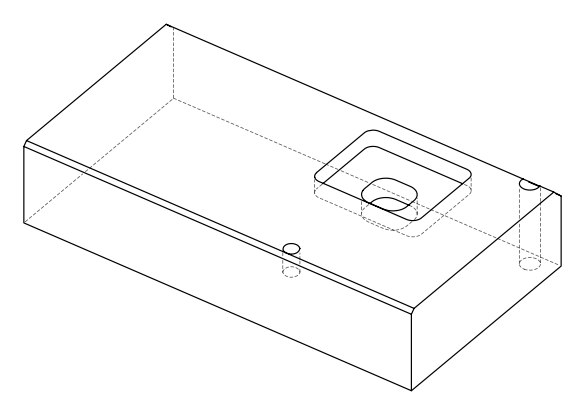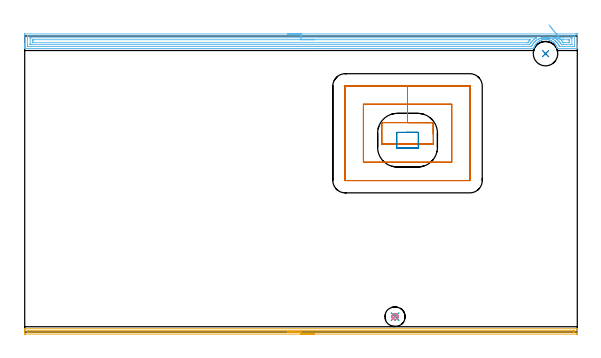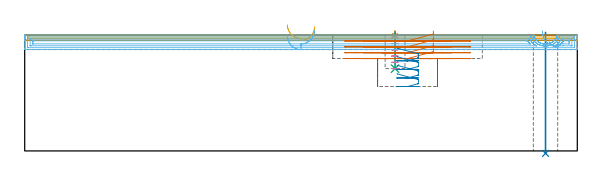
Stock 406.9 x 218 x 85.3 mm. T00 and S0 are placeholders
(PLAN: 8 operations, 6 tool changes, 27.9 min)
(1 SPOT_DRILL | STEP1POCKET | NXT0321_9005460120000 | 0.03 min | 2 mm3)
(2 INDEXABLE_INSERT_DRILL_THROUGH_HOLE_FROM_SOLID | STEP1HOLE | NXT0302_007 | 0.36 min | 21699 mm3)
(3 DRILL_BLIND_HOLE_INTO_CENTER | STEP1POCKET | NXT0301_128 | 0.11 min | 2634 mm3)
(4 MILL_ROUGH_BLIND_HOLE_CONTOUR | STEP1POCKET | NXT0201_013 | Spiral | 0.59 min | 1466 mm3)
(5 AREA_MILL | FG_CHAMFER_SURFACE | UGT0205_001 | 6.67 min | 3093 mm3)
(6 AREA_MILL_1 | FG_CHAMFER_SURFACE_1 | UGT0205_001 | 13.27 min | 23052 mm3)
(7 MILL_RECTANGULAR_POCKET | POCKET_RECTANGULAR_STRAIGHT | UGT0201_100 | Follow Part, ap 4.5, ae 75% | 5.86 min | 165709 mm3)
(8 MILL_RECTANGULAR_POCKET_1 | POCKET_RECTANGULAR_STRAIGHT_1 | UGT0201_006 | Follow Part, ap 7, ae 75% | 1.03 min | 32087 mm3)
(TOOL NXT0321_9005460120000 | NC Spot Drill, 142deg, 12mm, Carbide, Uncoated | D12 PA142 FL30 Z2)
(TOOL NXT0302_007 | Index. Insert Drill 18mm [880-D1800L25-05] | D18 PA176 FL90 Z2)
(TOOL NXT0301_128 | Carbide Drill 12mm [861.1-1200-036A1-GP GC34] | D12 PA150 FL37.4 Z2)
(TOOL NXT0201_013 | ENDMILL 10mm | D10 FL30 Z4)
(TOOL UGT0205_001 | Chamfer Mill 20 x 3 x 45 deg. | D20 FL50 Z2)
(TOOL UGT0201_100 | End Mill 18 mm | D18 FL22 Z2)
(TOOL UGT0201_006 | End Mill 28 mm | D28 FL25 Z2)
(OP 1 SPOT_DRILL)
G17 G21 G94 G90
T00 M6
G54
G17 G0 G90 X272.7 Y11.3 S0 M3
G43 Z95.3 H0
G94 G81 G98 Z84.672 F250. R88.3
G80
M5
M2
(OP 2 INDEXABLE_INSERT_DRILL_THROUGH_HOLE_FROM_SOLID)
G17 G21 G94 G90
T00 M6
G54
G17 G0 G90 X383.5 Y205. S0 M3
G43 Z95.3 H1
G94 G81 G98 Z-1.814 F250. R87.3
G80
M5
M2
(OP 3 DRILL_BLIND_HOLE_INTO_CENTER)
G17 G21 G94 G90
T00 M6
G54
G17 G0 G90 X272.7 Y11.3 S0 M3
G43 Z95.3 H1
G94 G81 G98 Z60.6 F250. R87.3
G80
M5
M2
(OP 4 MILL_ROUGH_BLIND_HOLE_CONTOUR)
G17 G21 G94 G90
T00 M6
G54
G17 G0 G90 X272.7 Y11.3 S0 M3
G43 Z95.3 H0
Z83.683
G94 G3 X272.958 Y13.342 R1.037 F250.
X270.472 Y11.872 R2.042
X272.128 Y9.072 R2.3
X270.472 Y11.872 R-2.3
X271.3 Y10.472 R1.15
X272.7 Y11.3 R1.15
G0 Z79.067
G3 X272.958 Y13.342 R1.037
X270.472 Y11.872 R2.042
X272.128 Y9.072 R2.3
X270.472 Y11.872 R-2.3
X271.3 Y10.472 R1.15
X272.7 Y11.3 R1.15
G0 Z74.45
G3 X272.958 Y13.342 R1.037
X270.472 Y11.872 R2.042
X272.128 Y9.072 R2.3
X270.472 Y11.872 R-2.3
X271.3 Y10.472 R1.15
X272.7 Y11.3 R1.15
G0 Z69.833
G3 X272.958 Y13.342 R1.037
X270.472 Y11.872 R2.042
X272.128 Y9.072 R2.3
X270.472 Y11.872 R-2.3
X271.3 Y10.472 R1.15
X272.7 Y11.3 R1.15
G0 Z65.217
G3 X272.958 Y13.342 R1.037
X270.472 Y11.872 R2.042
X272.128 Y9.072 R2.3
X270.472 Y11.872 R-2.3
X271.3 Y10.472 R1.15
X272.7 Y11.3 R1.15
G0 Z60.6
G3 X272.958 Y13.342 R1.037
X270.472 Y11.872 R2.042
X272.128 Y9.072 R2.3
X270.472 Y11.872 R-2.3
X271.3 Y10.472 R1.15
X272.7 Y11.3 R1.15
G0 Z95.3
M5
M2
(OP 5 AREA_MILL)
G17 G21 G94 G90
T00 M6
G54
G17 G0 G90 X213.45 Y-1.5 S1061 M3
G43 Z95.3 H0
Z91.4
G94 G1 X213.412 Z90.528 F250.
X213.298 Z89.664
X213.109 Z88.812
X212.847 Z87.98
X212.513 Z87.174
X212.11 Z86.4
X211.642 Z85.664
X211.11 Z84.972
X210.521 Z84.329
X209.878 Z83.74
X209.186 Z83.208
X208.45 Z82.74
X207.676 Z82.337
X206.87 Z82.003
X206.038 Z81.741
X205.186 Z81.552
X204.322 Z81.438
X203.45 Z81.4
X0.62
X0.017 Y-1.492 Z81.403
X0.007 Y-1.491 Z81.405
X0. Y-0.889 Z82.005
Y0.549 Z83.446
Y0.896 Z83.792
Y1.591 Z84.49
Y1.925 Z84.825
X0.007 Y2.339 Z85.231
X0.01 Y2.397 Z85.288
X0.174 Y2.4 Z85.3
X406.726
X406.89 Y2.397 Z85.288
X406.893 Y2.339 Z85.231
X406.9 Y1.925 Z84.825
Y1.59 Z84.49
Y0.896 Z83.792
Y-0.343 Z82.553
X406.897 Y-0.889 Z82.005
X406.893 Y-1.491 Z81.405
X406.883 Y-1.492 Z81.403
X406.28 Y-1.5 Z81.4
X203.45
Y-0.086 Z82.814
X2.407
X2.318 Y-0.085 Z82.815
X2.139 Y-0.082 Z82.818
X2.024 Y-0.079 Z82.821
X2.009 Y-0.068 Z82.832
X2.007 Y-0.054 Z82.846
X2.003 Y0.004 Z82.904
X2. Y0.41 Z83.31
X2.001 Y0.896 Z83.796
X2.003 Y0.947 Z83.847
X2.006 Y0.972 Z83.872
X2.008 Y0.978 Z83.878
X2.05 Y0.98 Z83.88
X2.229 Y0.985 Z83.885
X2.318 Y0.986 Z83.886
X2.407
X404.493
X404.873 Y0.979 Z83.879
X404.89 Y0.953 Z83.853
X404.892 Y0.896 Z83.796
X404.899 Y0.491 Z83.391
Y0.004 Z82.904
X404.897 Y-0.047 Z82.853
X404.894 Y-0.072 Z82.828
X404.892 Y-0.078 Z82.822
X404.85 Y-0.08 Z82.82
X404.671 Y-0.085 Z82.815
X404.582 Y-0.086 Z82.814
X404.493
X203.45
X202.578 Z82.852
X201.714 Z82.966
X200.862 Z83.155
X200.03 Z83.417
X199.224 Z83.751
X198.45 Z84.154
X197.714 Z84.623
X197.022 Z85.154
X196.379 Z85.743
X195.79 Z86.386
X195.258 Z87.078
X194.79 Z87.814
X194.387 Z88.588
X194.053 Z89.394
X193.791 Z90.226
X193.602 Z91.078
X193.488 Z91.943
X193.45 Z92.814
G0 Z95.3
M5
M2
(OP 6 AREA_MILL_1)
G17 G21 G94 G90
T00 M6
G54
G17 G0 G90 X193.45 Y219.5 S1061 M3
G43 Z95.3 H0
Z84.6
G94 G1 X193.488 Z83.728 F250.
X193.602 Z82.864
X193.791 Z82.012
X194.053 Z81.18
X194.387 Z80.374
X194.79 Z79.6
X195.258 Z78.864
X195.79 Z78.172
X196.379 Z77.529
X197.022 Z76.94
X197.714 Z76.408
X198.45 Z75.94
X199.224 Z75.537
X200.03 Z75.203
X200.862 Z74.941
X201.714 Z74.752
X202.578 Z74.638
X203.45 Z74.6
X405.787
X406.28 Y219.499 Z74.601
X406.767 Y219.495 Z74.603
X406.891 Y219.492 Z74.606
X406.896 Y219.012 Z75.085
X406.9 Y218.398 Z75.699
Y211.94 Z82.155
Y211.399 Z82.697
Y211.056 Z83.04
Y210.515 Z83.581
Y210.172 Z83.923
Y209.484 Z84.615
Y209.179 Z84.921
X406.893 Y208.817 Z85.274
X406.891 Y208.803 Z85.288
X406.726 Y208.8 Z85.3
X392.43
X392.21 Y208.803 Z85.289
X392.201 Y208.823 Z85.27
X392.088 Y209.173 Z84.926
X392.059 Y209.267 Z84.832
X391.955 Y209.573 Z84.526
X391.896 Y209.738 Z84.361
X391.743 Y210.098 Z84.002
X391.623 Y210.356 Z83.744
X391.578 Y210.453 Z83.647
X391.344 Y210.894 Z83.202
X391.249 Y211.056 Z83.038
X391.134 Y211.255 Z82.845
X391.09 Y211.331 Z82.768
X391.003 Y211.465 Z82.632
X390.733 Y211.842 Z82.257
X390.657 Y211.94 Z82.16
X390.447 Y212.21 Z81.888
X390.109 Y212.604 Z81.494
X389.903 Y212.818 Z81.282
X389.87 Y212.851 Z81.249
X389.749 Y212.966 Z81.132
X389.622 Y213.089 Z81.009
X389.572 Y213.133 Z80.965
X389.419 Y213.266 Z80.83
X389.216 Y213.445 Z80.653
X389.008 Y213.608 Z80.492
X388.872 Y213.714 Z80.386
X388.518 Y213.968 Z80.131
X388.409 Y214.038 Z80.061
X388.323 Y214.093 Z80.006
X387.88 Y214.352 Z79.748
X387.516 Y214.544 Z79.552
X387.43 Y214.59 Z79.507
X387.326 Y214.639 Z79.459
X387.145 Y214.723 Z79.375
X387.069 Y214.755 Z79.342
X386.857 Y214.846 Z79.251
X386.622 Y214.933 Z79.163
X386.537 Y214.965 Z79.132
X386.092 Y215.109 Z78.987
X385.644 Y215.232 Z78.865
X385.198 Y215.33 Z78.769
X384.983 Y215.366 Z78.733
X384.913 Y215.377 Z78.721
X384.835 Y215.389 Z78.707
X384.751 Y215.404 Z78.693
X384.716 Y215.408 Z78.689
X384.412 Y215.441 Z78.652
X384.305 Y215.455 Z78.641
X384.3
X384.232 Y215.459 Z78.634
X384.029 Y215.476 Z78.621
X383.941 Y215.482 Z78.614
X383.858 Y215.487 Z78.607
X383.746 Y215.49 Z78.6
X383.725 Y215.489
X383.598 Y215.487 Z78.597
X383.597 Y215.488
Y215.489 Z78.596
X383.596 Y215.49
X383.299 Y215.493 Z78.604
X383.048 Y215.481 Z78.615
X382.965 Y215.478 Z78.62
X382.67 Y215.45 Z78.643
X382.517 Y215.437 Z78.658
X382.154 Y215.389 Z78.707
X382.091 Y215.381 Z78.716
X382.072 Y215.379 Z78.719
X382.033 Y215.372 Z78.727
X381.624 Y215.295 Z78.803
X381.261 Y215.207 Z78.889
X381.178 Y215.188 Z78.909
X380.73 Y215.053 Z79.042
X380.285 Y214.901 Z79.197
X380.142 Y214.847 Z79.252
X379.765 Y214.68 Z79.418
X379.585 Y214.592 Z79.504
X379.474 Y214.539 Z79.557
X379.392 Y214.5 Z79.598
X379.034 Y214.302 Z79.798
X378.942 Y214.251 Z79.849
X378.58 Y214.031 Z80.069
X378.499 Y213.981 Z80.118
X378.148 Y213.722 Z80.378
X378.038 Y213.641 Z80.459
X377.606 Y213.295 Z80.802
X377.377 Y213.089 Z81.009
X377.038 Y212.753 Z81.346
X376.793 Y212.491 Z81.607
X376.713 Y212.405 Z81.693
X376.694 Y212.382 Z81.715
X376.55 Y212.21 Z81.889
X376.347 Y211.942 Z82.158
X376.22 Y211.776 Z82.324
X376.162 Y211.693 Z82.407
X376.028 Y211.498 Z82.598
X375.911 Y211.331 Z82.768
X375.9 Y211.314 Z82.786
X375.856 Y211.244 Z82.856
X375.82 Y211.187 Z82.912
X375.746 Y211.056 Z83.04
X375.614 Y210.822 Z83.276
X375.602 Y210.799 Z83.299
X375.506 Y210.614 Z83.484
X375.422 Y210.452 Z83.646
X375.224 Y210.016 Z84.084
X375.154 Y209.84 Z84.258
X375.111 Y209.73 Z84.366
X375.048 Y209.573 Z84.525
X375.006 Y209.456 Z84.643
X374.927 Y209.232 Z84.867
X374.913 Y209.186 Z84.913
X374.799 Y208.825 Z85.269
X374.791 Y208.804 Z85.289
X374.559 Y208.8 Z85.3
X0.174
X0.009 Y208.803 Z85.288
X0.007 Y208.817 Z85.274
X0. Y209.179 Z84.92
Y209.485 Z84.615
Y210.172 Z83.923
Y211.399 Z82.697
Y211.94 Z82.155
Y212.554 Z81.542
Y219.012 Z75.085
X0.002 Y219.285 Z74.813
X0.01 Y219.492 Z74.606
X0.219 Y219.499 Z74.599
X203.45 Y219.5 Z74.6
Y218.086 Z76.014
X404.705 Y218.085 Z76.015
X404.811 Y218.084 Z76.016
X404.864 Y218.081 Z76.019
X404.883 Y218.08 Z76.02
X404.89 Y218.05 Z76.05
X404.898 Y217.645 Z76.455
X404.899 Y217.244 Z76.856
X404.9 Y216.841 Z77.259
X404.899 Y211.056 Z83.044
X404.898 Y210.655 Z83.445
X404.89 Y210.25 Z83.85
X404.883 Y210.22 Z83.88
X404.864 Y210.219 Z83.881
X404.811 Y210.216 Z83.884
X404.705 Y210.215 Z83.885
X404.493 Y210.214 Z83.886
X393.877 Y210.215 Z83.885
X393.824 Y210.216 Z83.884
X393.798 Y210.218 Z83.882
X393.791 Y210.22 Z83.88
X393.77 Y210.246 Z83.854
X393.512 Y210.8 Z83.3
X393.384 Y211.056 Z83.044
X392.926 Y211.891 Z82.209
X392.877 Y211.968 Z82.132
X392.516 Y212.467 Z81.633
X392.241 Y212.824 Z81.276
X391.983 Y213.138 Z80.962
X391.71 Y213.442 Z80.658
X391.449 Y213.708 Z80.392
X391.09 Y214.045 Z80.055
X390.795 Y214.303 Z79.797
X390.438 Y214.592 Z79.508
X390.302 Y214.697 Z79.404
X390.196 Y214.773 Z79.327
X389.605 Y215.177 Z78.923
X389.303 Y215.352 Z78.748
X389.079 Y215.476 Z78.624
X388.409 Y215.821 Z78.279
X387.782 Y216.096 Z78.004
X387.516 Y216.198 Z77.902
X387.446 Y216.223 Z77.877
X387.028 Y216.36 Z77.74
X386.622 Y216.477 Z77.623
X386.459 Y216.522 Z77.578
X385.729 Y216.687 Z77.413
X385.33 Y216.755 Z77.345
X384.835 Y216.821 Z77.279
X384.319 Y216.871 Z77.229
X383.941 Y216.896 Z77.204
X383.394 Y216.902 Z77.198
X383.048 Y216.893 Z77.207
X382.543 Y216.86 Z77.24
X382.154 Y216.823 Z77.277
X381.742 Y216.768 Z77.332
X381.261 Y216.684 Z77.416
X380.988 Y216.63 Z77.47
X380.367 Y216.477 Z77.623
X380.275 Y216.452 Z77.648
X379.966 Y216.36 Z77.74
X379.564 Y216.226 Z77.874
X379.524 Y216.212 Z77.888
X379.474 Y216.193 Z77.907
X378.96 Y215.984 Z78.116
X378.58 Y215.813 Z78.287
X378.351 Y215.703 Z78.397
X377.916 Y215.476 Z78.624
X377.736 Y215.378 Z78.722
X377.687 Y215.349 Z78.751
X377.216 Y215.058 Z79.042
X376.793 Y214.763 Z79.337
X376.694 Y214.69 Z79.41
X376.566 Y214.592 Z79.508
X376.199 Y214.296 Z79.804
X375.9 Y214.041 Z80.059
X375.727 Y213.879 Z80.221
X375.552 Y213.708 Z80.392
X375.285 Y213.432 Z80.668
X375.006 Y213.135 Z80.965
X374.864 Y212.965 Z81.135
X374.754 Y212.824 Z81.276
X374.481 Y212.46 Z81.64
X374.106 Y211.94 Z82.16
X373.785 Y211.38 Z82.72
X373.615 Y211.056 Z83.044
X373.486 Y210.792 Z83.308
X373.219 Y210.221 Z83.879
X373.171 Y210.22 Z83.88
X372.326 Y210.214 Z83.886
X372.283
X2.364 Y210.215 Z83.885
X2.013 Y210.221 Z83.879
X2.008 Y210.334 Z83.766
X2.002 Y210.573 Z83.527
X2. Y211.056 Z83.044
Y211.459 Z82.641
X2.001 Y217.244 Z76.856
X2.002 Y217.645 Z76.455
X2.01 Y218.05 Z76.05
X2.017 Y218.08 Z76.02
X2.036 Y218.081 Z76.019
X2.089 Y218.084 Z76.016
X2.195 Y218.085 Z76.015
X2.407 Y218.086 Z76.014
X203.45
Y216.672 Z77.428
X376.479 Y216.671 Z77.429
X376.565
X376.793 Y216.666 Z77.434
X376.802 Y216.664 Z77.436
X376.8 Y216.66 Z77.44
X376.793 Y216.653 Z77.447
X376.606 Y216.546 Z77.554
X376.284 Y216.36 Z77.74
X376.046 Y216.215 Z77.885
X375.9 Y216.122 Z77.978
X375.517 Y215.855 Z78.245
X374.994 Y215.476 Z78.624
X374.517 Y215.076 Z79.024
X374.113 Y214.72 Z79.38
X374.047 Y214.657 Z79.443
X373.983 Y214.592 Z79.508
X373.611 Y214.204 Z79.896
X373.219 Y213.783 Z80.317
X373.185 Y213.742 Z80.358
X373.158 Y213.708 Z80.392
X372.801 Y213.237 Z80.863
X372.496 Y212.824 Z81.276
X372.425 Y212.725 Z81.375
X372.326 Y212.58 Z81.52
X372.084 Y212.179 Z81.921
X371.789 Y211.673 Z82.427
X371.771 Y211.645 Z82.455
X371.741 Y211.634 Z82.466
X371.432 Y211.632 Z82.468
X370.853 Y211.629 Z82.471
X4.509
X4.195 Y211.631 Z82.469
X4.09 Y211.632 Z82.468
X4.015 Y211.635 Z82.465
X4.01 Y211.748 Z82.352
X4.004 Y211.94 Z82.16
X4.001 Y212.132 Z81.968
Y216.551 Z77.549
X4.006 Y216.616 Z77.484
X4.01 Y216.662 Z77.438
X4.039 Y216.665 Z77.435
X4.195 Y216.667 Z77.433
X4.774 Y216.671 Z77.429
X203.45 Y216.672 Z77.428
Y215.257 Z78.843
X371.653
X371.998 Y215.256 Z78.844
X372.09 Y215.255 Z78.845
X372.174 Y215.251 Z78.849
X372.179 Y215.249 Z78.851
X372.173 Y215.24 Z78.86
X372.151 Y215.213 Z78.887
X372.028 Y215.082 Z79.018
X371.934 Y214.98 Z79.12
X371.578 Y214.592 Z79.508
X371.51 Y214.515 Z79.585
X371.432 Y214.422 Z79.678
X371.121 Y214.016 Z80.084
X370.89 Y213.708 Z80.392
X370.743 Y213.506 Z80.594
X370.539 Y213.219 Z80.881
X370.421 Y213.051 Z81.049
X370.312 Y213.048 Z81.052
X369.645 Y213.044 Z81.056
X369.424 Y213.043 Z81.057
X6.121
X6.068 Y213.044 Z81.056
X6.031 Y213.047 Z81.053
X6.015 Y213.049 Z81.051
X6.01 Y213.063 Z81.037
X6.005 Y213.271 Z80.829
X6. Y213.69 Z80.41
Y214.574 Z79.526
X6.003 Y215.025 Z79.075
X6.007 Y215.241 Z78.859
X6.01 Y215.249 Z78.851
X6.016 Y215.252 Z78.848
X6.048 Y215.255 Z78.845
X6.107 Y215.257 Z78.843
X6.203
X203.45
X204.322 Z78.881
X205.186 Z78.995
X206.038 Z79.183
X206.87 Z79.446
X207.676 Z79.78
X208.45 Z80.182
X209.186 Z80.651
X209.878 Z81.182
X210.521 Z81.772
X211.11 Z82.415
X211.642 Z83.107
X212.11 Z83.843
X212.513 Z84.616
X212.847 Z85.422
X213.109 Z86.254
X213.298 Z87.106
X213.412 Z87.971
X213.45 Z88.843
G0 Z95.3
X381.33 Y215.738
Z88.417
G1 X381.278 Y215.732 Z87.546
X381.301 Y215.735 Z86.674
X381.4 Y215.745 Z85.807
X381.573 Y215.763 Z84.952
X381.82 Y215.789 Z84.116
X382.138 Y215.823 Z83.305
X382.526 Y215.864 Z82.524
X382.979 Y215.911 Z81.78
X383.496 Y215.966 Z81.079
X384.071 Y216.026 Z80.426
X384.7 Y216.092 Z79.826
X385.38 Y216.164 Z79.283
X386.103 Y216.24 Z78.802
X386.866 Y216.32 Z78.386
X387.662 Y216.404 Z78.039
X388.485 Y216.49 Z77.762
X389.329 Y216.579 Z77.559
X390.187 Y216.67 Z77.43
X390.196 Y216.671 Z77.429
X396.451 Y216.672 Z77.428
X401.812
X402.391 Y216.671 Z77.429
X402.705 Y216.669 Z77.431
X402.81 Y216.668 Z77.432
X402.885 Y216.665 Z77.435
X402.89 Y216.552 Z77.548
X402.896 Y216.36 Z77.74
X402.899 Y216.168 Z77.932
Y211.749 Z82.351
X402.894 Y211.684 Z82.416
X402.89 Y211.638 Z82.462
X402.861 Y211.635 Z82.465
X402.705 Y211.633 Z82.467
X402.126 Y211.629 Z82.471
X396.451
X395.871 Y211.63 Z82.47
X395.557 Y211.632 Z82.468
X395.249 Y211.635 Z82.465
X395.061 Y211.94 Z82.16
X394.664 Y212.592 Z81.508
X394.502 Y212.824 Z81.276
X394.1 Y213.382 Z80.718
X393.835 Y213.708 Z80.392
X393.77 Y213.785 Z80.315
X393.387 Y214.213 Z79.887
X393.013 Y214.592 Z79.508
X392.877 Y214.724 Z79.376
X392.476 Y215.082 Z79.018
X391.983 Y215.497 Z78.603
X391.477 Y215.859 Z78.241
X391.09 Y216.122 Z77.978
X390.709 Y216.36 Z77.74
X390.196 Y216.662 Z77.438
X390.187 Y216.67 Z77.43
X394.892 Y215.25 Z78.85
X396.451 Y215.257 Z78.843
X400.793
X400.852 Y215.255 Z78.845
X400.884 Y215.252 Z78.848
X400.89 Y215.249 Z78.851
X400.893 Y215.241 Z78.859
X400.897 Y215.025 Z79.075
X400.899 Y214.592 Z79.508
X400.9 Y213.726 Z80.374
X400.897 Y213.275 Z80.825
X400.893 Y213.059 Z81.041
X400.89 Y213.051 Z81.049
X400.884 Y213.048 Z81.052
X400.852 Y213.045 Z81.055
X400.793 Y213.043 Z81.057
X400.697
X397.123
X396.787 Y213.045 Z81.055
X396.62 Y213.048 Z81.052
X396.583 Y213.049 Z81.051
X396.53 Y213.124 Z80.976
X396.451 Y213.236 Z80.864
X396.106 Y213.708 Z80.392
X395.874 Y214.021 Z80.079
X395.557 Y214.427 Z79.673
X395.424 Y214.592 Z79.508
X394.892 Y215.25 Z78.85
X394.445 Y215.804 Z78.345
X393.972 Y216.389 Z77.903
X393.477 Y217.002 Z77.53
X392.963 Y217.638 Z77.226
X392.434 Y218.293 Z76.994
X391.895 Y218.96 Z76.837
X391.349 Y219.636 Z76.756
X390.801 Y220.314 Z76.75
X390.254 Y220.991 Z76.82
X389.714 Y221.66 Z76.966
X389.183 Y222.316 Z77.186
X388.667 Y222.956 Z77.479
X388.169 Y223.572 Z77.842
X387.692 Y224.162 Z78.274
X387.241 Y224.721 Z78.769
X386.819 Y225.244 Z79.326
X386.428 Y225.727 Z79.938
X386.073 Y226.166 Z80.603
G0 Z95.3
M5
M2
(OP 7 MILL_RECTANGULAR_POCKET)
G17 G21 G94 G90
T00 M6
G54
G17 G0 G90 X300.9 Y145.862 S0 M3
G43 Z95.301 H0
Z88.301
G94 G1 Y154.2 Z86.067 F250.
X281.9 Z80.976
X262.9 F500.
Y138.5
X300.9
Y154.2
X281.9
Y167.7
X249.4
Y125.
X314.4
Y167.7
X281.9
Y181.2
X236.
X235.945 Y181.195
X235.905 Y181.155
X235.9 Y181.1
Y111.6
X235.905 Y111.545
X235.945 Y111.505
X236. Y111.5
X327.8
X327.855 Y111.505
X327.895 Y111.545
X327.9 Y111.6
Y181.1
X327.895 Y181.155
X327.855 Y181.195
X327.8 Y181.2
X281.9
X280.9
G0 X300.9 Y145.862 Z83.976
G1 Y154.2 Z81.741 F250.
X281.9 Z76.65
X262.9 F500.
Y138.5
X300.9
Y154.2
X281.9
Y167.7
X249.4
Y125.
X314.4
Y167.7
X281.9
Y181.2
X236.
X235.945 Y181.195
X235.905 Y181.155
X235.9 Y181.1
Y111.6
X235.905 Y111.545
X235.945 Y111.505
X236. Y111.5
X327.8
X327.855 Y111.505
X327.895 Y111.545
X327.9 Y111.6
Y181.1
X327.895 Y181.155
X327.855 Y181.195
X327.8 Y181.2
X281.9
X280.9
G0 X300.9 Y145.862 Z79.65
G1 Y154.2 Z77.416 F250.
X281.9 Z72.325
X262.9 F500.
Y138.5
X300.9
Y154.2
X281.9
Y167.7
X249.4
Y125.
X314.4
Y167.7
X281.9
Y181.2
X236.
X235.945 Y181.195
X235.905 Y181.155
X235.9 Y181.1
Y111.6
X235.905 Y111.545
X235.945 Y111.505
X236. Y111.5
X327.8
X327.855 Y111.505
X327.895 Y111.545
X327.9 Y111.6
Y181.1
X327.895 Y181.155
X327.855 Y181.195
X327.8 Y181.2
X281.9
X280.9
G0 X300.9 Y145.862 Z75.325
G1 Y154.2 Z73.091 F250.
X281.9 Z68.
X262.9 F500.
Y138.5
X300.9
Y154.2
X281.9
Y167.7
X249.4
Y125.
X314.4
Y167.7
X281.9
Y181.2
X236.
X235.945 Y181.195
X235.905 Y181.155
X235.9 Y181.1
Y111.6
X235.905 Y111.545
X235.945 Y111.505
X236. Y111.5
X327.8
X327.855 Y111.505
X327.895 Y111.545
X327.9 Y111.6
Y181.1
X327.895 Y181.155
X327.855 Y181.195
X327.8 Y181.2
X281.9
X280.9
G0 Z95.301
M5
M2
(OP 8 MILL_RECTANGULAR_POCKET_1)
G17 G21 G94 G90
T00 M6
G54
G17 G0 G90 X274.215 Y135.536 S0 M3
G43 Z95.301 H0
Z75.667
G94 G1 X274.329 Y135.5 Z75.635 F250.
X289.471 Z71.578
X289.626 Y135.548 Z71.534
X289.757 Y135.643 Z71.491
X289.852 Y135.774 Z71.448
X289.9 Y135.929 Z71.404
Y146.571 Z68.553
X289.852 Y146.726 Z68.509
X289.757 Y146.857 Z68.466
X289.626 Y146.952 Z68.422
X289.471 Y147. Z68.379
X289.4 Z68.36
X281.9 Z66.35
X274.4 F500.
G3 X273.9 Y146.5 R0.5
G1 Y136.
G3 X274.4 Y135.5 R0.5
G1 X289.4
G3 X289.9 Y136. R0.5
G1 Y146.5
G3 X289.4 Y147. R0.5
G1 X281.9
X280.9
G0 X274.215 Y135.536 Z69.35
G1 X274.329 Y135.5 Z69.318 F250.
X289.471 Z65.261
X289.626 Y135.548 Z65.218
X289.757 Y135.643 Z65.174
X289.852 Y135.774 Z65.131
X289.9 Y135.929 Z65.087
Y146.571 Z62.236
X289.852 Y146.726 Z62.192
X289.757 Y146.857 Z62.149
X289.626 Y146.952 Z62.106
X289.471 Y147. Z62.062
X289.4 Z62.043
X281.9 Z60.034
X274.4 F500.
G3 X273.9 Y146.5 R0.5
G1 Y136.
G3 X274.4 Y135.5 R0.5
G1 X289.4
G3 X289.9 Y136. R0.5
G1 Y146.5
G3 X289.4 Y147. R0.5
G1 X281.9
X280.9
G0 X274.215 Y135.536 Z63.034
G1 X274.329 Y135.5 Z63.001 F250.
X289.471 Z58.944
X289.626 Y135.548 Z58.901
X289.757 Y135.643 Z58.857
X289.852 Y135.774 Z58.814
X289.9 Y135.929 Z58.771
Y146.571 Z55.919
X289.852 Y146.726 Z55.876
X289.757 Y146.857 Z55.832
X289.626 Y146.952 Z55.789
X289.471 Y147. Z55.745
X289.4 Z55.726
X281.9 Z53.717
X274.4 F500.
G3 X273.9 Y146.5 R0.5
G1 Y136.
G3 X274.4 Y135.5 R0.5
G1 X289.4
G3 X289.9 Y136. R0.5
G1 Y146.5
G3 X289.4 Y147. R0.5
G1 X281.9
X280.9
G0 X274.215 Y135.536 Z56.717
G1 X274.329 Y135.5 Z56.685 F250.
X289.471 Z52.627
X289.626 Y135.548 Z52.584
X289.757 Y135.643 Z52.541
X289.852 Y135.774 Z52.497
X289.9 Y135.929 Z52.454
Y146.571 Z49.602
X289.852 Y146.726 Z49.559
X289.757 Y146.857 Z49.515
X289.626 Y146.952 Z49.472
X289.471 Y147. Z49.429
X289.4 Z49.41
X281.9 Z47.4
X274.4 F500.
G3 X273.9 Y146.5 R0.5
G1 Y136.
G3 X274.4 Y135.5 R0.5
G1 X289.4
G3 X289.9 Y136. R0.5
G1 Y146.5
G3 X289.4 Y147. R0.5
G1 X281.9
X280.9
G0 Z95.301
M5
M2
